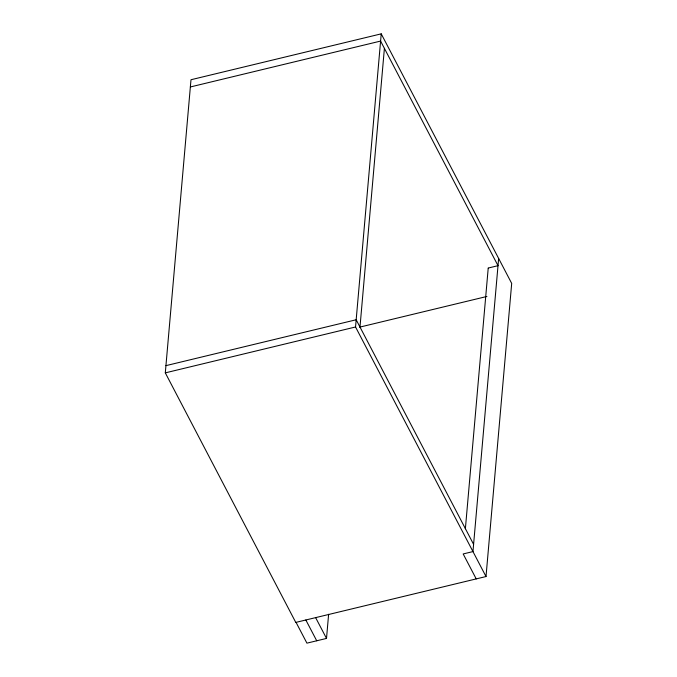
<?xml version="1.0" encoding="UTF-8"?>
<svg xmlns="http://www.w3.org/2000/svg" width="677" height="677" viewBox="0 0 677 677"><rect width="100%" height="100%" fill="white"/><g stroke="black" fill="none" stroke-linecap="round" stroke-linejoin="round"><path stroke-width="1.02" d="M165.306 372.866L190.99 79.734L381.227 33.85L511.694 283.409L486.01 576.542L295.773 622.417L165.306 372.866L355.543 326.983L381.227 33.85M296.052 622.358L306.926 643.15L326.509 638.428L328.624 614.259M359.986 327.033L384.401 48.355M465.378 528.729L488.21 268.168M498.644 258.453L472.961 551.586L463.17 553.947L476.219 578.903M190.355 86.961L380.592 41.077L498.018 265.68L488.227 268.041M165.941 365.639L356.178 319.756L473.595 544.359M359.783 327.118L486.915 296.458M355.543 326.983L486.01 576.542M315.634 617.627L326.509 638.428M305.843 619.988L316.718 640.789"/></g></svg>
